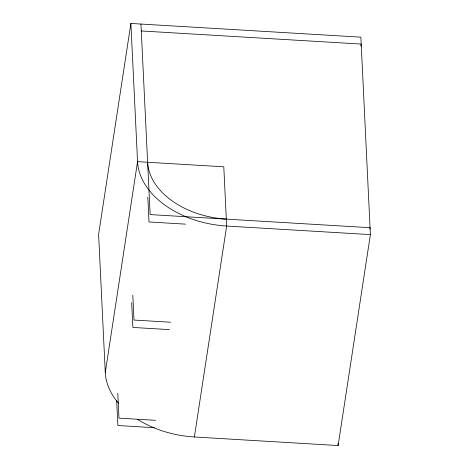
<?xml version="1.0" encoding="UTF-8"?>
<svg xmlns="http://www.w3.org/2000/svg" width="469" height="469" viewBox="0 0 469 469"><rect width="100%" height="100%" fill="white"/><g stroke="black" fill="none" stroke-linecap="round" stroke-linejoin="round"><path stroke-width="0.7" d="M137.681 419.444A86.829 58.66 8.7 0 0 194.377 436.979L338.114 445.55L370.393 234.611L360.866 37.162L130.886 23.45L98.607 234.389L105.279 372.603A86.829 58.66 8.7 0 0 118.557 403.258M105.279 372.603L137.552 161.664L130.886 23.45M194.377 436.979L226.656 226.04L223.795 166.806L137.552 161.664A86.829 58.66 8.7 0 0 226.656 226.04L370.393 234.611M360.866 46.243L361.2 44.074L141.28 30.96M369.836 229.142L370.059 227.7L150.139 214.585L140.946 24.048M185.542 224.147L149.013 221.966L147.811 197.091M170.534 322.232L133.999 320.057L132.803 295.183M169.403 329.613L132.874 327.438L131.672 302.564M155.52 420.318L118.991 418.143L117.789 393.268M154.395 427.705L117.86 425.524L116.664 400.649M338.014 443.475L338.114 445.55M226.322 219.129A76.699 51.819 8.7 0 1 147.618 162.262"/></g></svg>
